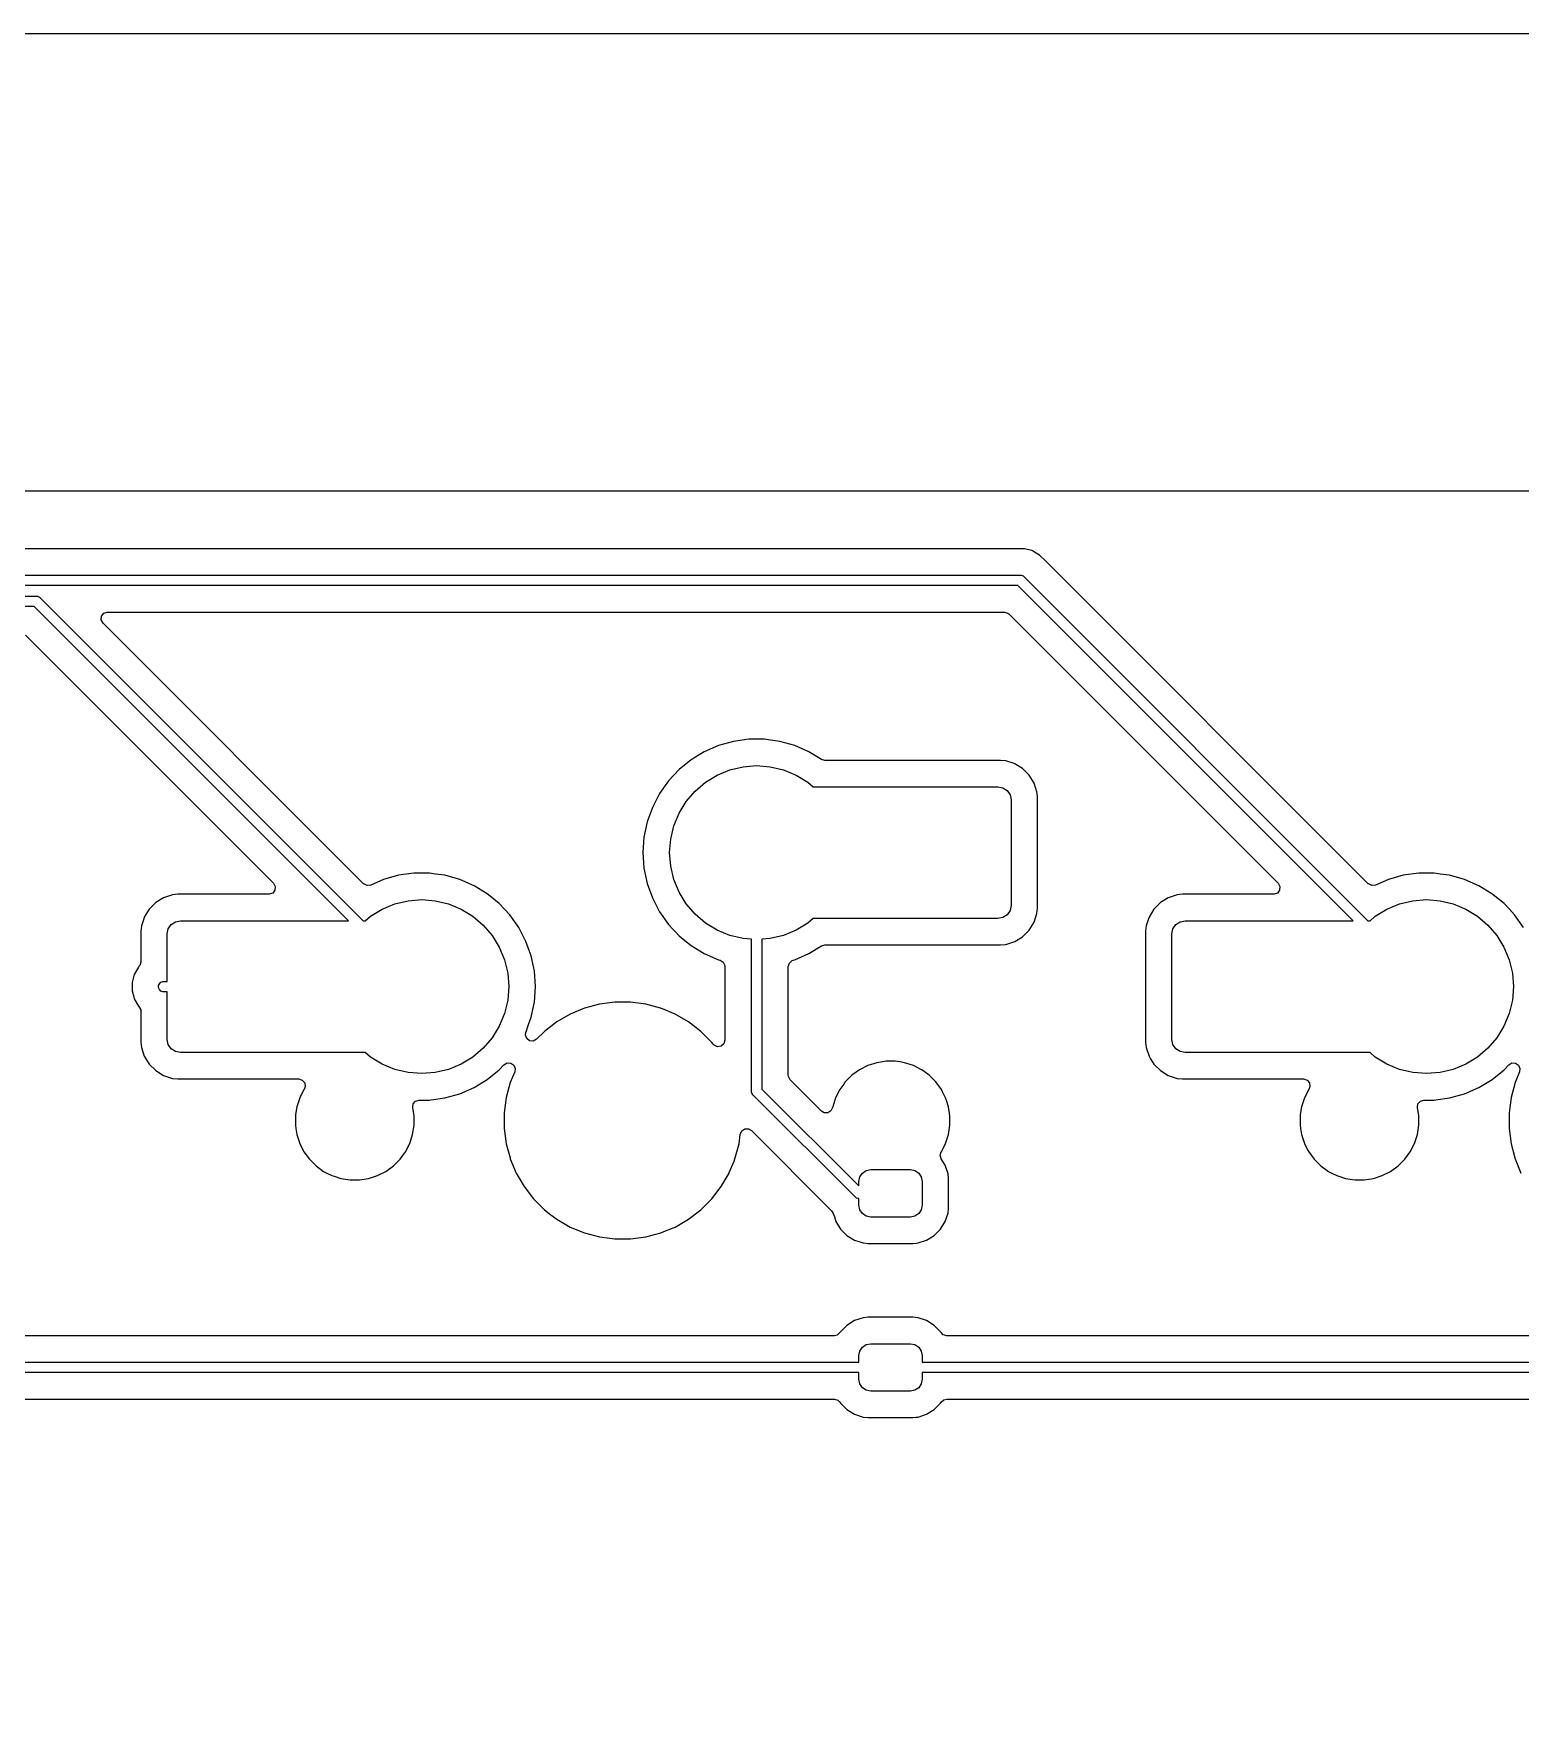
# Model space of a CAD drawing. Header units: millimetres. Extents: x 46 to 4458, y 59 to 1499.
# Drawn here: x 2063.56 to 2091.76, y 912.92 to 944.7 of the extents above; entities that cross this region are included whole.
import ezdxf

# ---------------------------------------------------------------- set-up
doc = ezdxf.new("R2010")
doc.units = ezdxf.units.MM
doc.layers.add('BLACK', color=7, linetype='Continuous')

msp = doc.modelspace()

# ---------------------------------------------------------------- linework, layer by layer
msp.add_lwpolyline([(1739.51188, 833.25441), (1638.06271, 833.5564), (1638.38771, 944.69762), (2107.13583, 944.69762), (2107.13583, 832.69492), (1950.85196, 832.69492)])
at = {"layer": 'BLACK', "linetype": 'Continuous'}
for p, q in [((1856.80163, 936.02944), (2102.68362, 936.02944)), ((2082.1834, 934.93044), (1930.5402, 934.93044)), ((2082.18342, 934.93044), (2082.1834, 934.93044)), ((2082.19101, 934.93044), (2082.18342, 934.93044)), ((2082.34913, 934.93044), (2082.19101, 934.93044)), ((2082.48933, 934.89287), (2082.34913, 934.93044)), ((2082.50186, 934.88951), (2082.48933, 934.89287)), ((2082.54112, 934.86684), (2082.50186, 934.88951)), ((2082.50186, 934.88951), (2082.50186, 934.88951)), ((2082.63878, 934.81046), (2082.54112, 934.86684)), ((2082.54112, 934.86684), (2082.54112, 934.86684)), ((2082.63879, 934.81046), (2082.63878, 934.81046)), ((2082.75766, 934.69159), (2082.63879, 934.81046)), ((2082.75766, 934.69158), (2082.75766, 934.69159)), ((2088.87091, 928.57833), (2082.75766, 934.69158)), ((2082.22674, 934.23186), (1930.50812, 934.22994)), ((1930.51892, 934.42802), (2082.27007, 934.42994)), ((2088.58395, 927.87689), (2082.22674, 934.23186)), ((2082.27007, 934.42994), (2082.28958, 934.42802)), ((2082.28958, 934.42802), (2082.32563, 934.41308)), ((2082.32563, 934.41308), (2088.86413, 927.87689)), ((1930.71892, 934.02802), (2063.62007, 934.02994)), ((2063.62007, 934.02994), (2063.63958, 934.02802)), ((2063.63958, 934.02802), (2063.67563, 934.01308)), ((2063.67563, 934.01308), (2069.8141, 927.87689)), ((2063.57674, 933.83186), (1930.70812, 933.82994)), ((2069.53392, 927.87689), (2063.57674, 933.83186)), ((2064.848, 933.57908), (2064.85298, 933.64877)), ((2064.88149, 933.51776), (2064.848, 933.57908)), ((2064.85298, 933.64877), (2064.89486, 933.7047)), ((2064.89486, 933.7047), (2064.96032, 933.72912)), ((2064.96032, 933.72912), (2064.96917, 933.72944)), ((2064.96917, 933.72944), (2081.96997, 933.72944)), ((2081.96997, 933.72944), (2082.03701, 933.70975)), ((2082.03701, 933.70975), (2082.05765, 933.69312)), ((2082.05765, 933.69312), (2087.1617, 928.58907)), ((2063.40765, 933.29312), (2068.1117, 928.58907)), ((2069.82091, 928.57833), (2064.88149, 933.51776)), ((2076.28144, 931.08075), (2076.03007, 930.92789)), ((2076.55127, 931.19795), (2076.28144, 931.08075)), ((2076.28144, 931.08075), (2076.28144, 931.08075)), ((2076.83456, 931.27733), (2076.55127, 931.19795)), ((2077.12602, 931.31739), (2076.83456, 931.27733)), ((2076.83456, 931.27733), (2076.83456, 931.27733)), ((2077.42022, 931.31739), (2077.12602, 931.31739)), ((2077.12602, 931.31739), (2077.12602, 931.31739)), ((2077.53569, 931.30152), (2077.42022, 931.31739)), ((2077.42022, 931.31739), (2077.42022, 931.31739)), ((2077.71167, 931.27733), (2077.53569, 931.30152)), ((2077.71168, 931.27733), (2077.71167, 931.27733)), ((2077.99496, 931.19795), (2077.71168, 931.27733)), ((2077.71168, 931.27733), (2077.71168, 931.27733)), ((2078.26479, 931.08075), (2077.99496, 931.19795)), ((2078.2648, 931.08075), (2078.26479, 931.08075)), ((2078.50375, 930.93544), (2078.2648, 931.08075)), ((2075.80186, 930.74223), (2075.60105, 930.52721)), ((2076.03007, 930.92789), (2075.80186, 930.74223)), ((2076.52404, 930.63705), (2076.76324, 930.73613)), ((2076.76324, 930.73613), (2077.015, 930.79657)), ((2077.015, 930.79657), (2077.27312, 930.81689)), ((2077.27312, 930.81689), (2077.53124, 930.79657)), ((2077.53124, 930.79657), (2077.783, 930.73613)), ((2077.783, 930.73613), (2078.0222, 930.63705)), ((2078.56818, 930.91739), (2078.50375, 930.93544)), ((2079.94599, 930.91739), (2078.56818, 930.91739)), ((2079.946, 930.91739), (2079.94599, 930.91739)), ((2081.89813, 930.91739), (2079.946, 930.91739)), ((2081.89814, 930.91739), (2081.89813, 930.91739)), ((2082.00091, 930.90689), (2081.89814, 930.91739)), ((2082.00092, 930.90689), (2082.00091, 930.90689)), ((2082.15727, 930.85508), (2082.00092, 930.90689)), ((2082.16745, 930.8517), (2082.15727, 930.85508)), ((2082.16746, 930.8517), (2082.16745, 930.8517)), ((2082.18823, 930.83889), (2082.16746, 930.8517)), ((2082.31678, 930.7596), (2082.18823, 930.83889)), ((2082.44083, 930.63554), (2082.31678, 930.7596)), ((2075.60105, 930.52721), (2075.4314, 930.28687)), ((2076.10639, 930.33361), (2076.30327, 930.50177)), ((2076.30327, 930.50177), (2076.52404, 930.63705)), ((2078.0222, 930.63705), (2078.24297, 930.50177)), ((2078.24297, 930.50177), (2078.34234, 930.41689)), ((2078.34234, 930.41689), (2079.89812, 930.41689)), ((2079.89812, 930.41689), (2081.84812, 930.41689)), ((2081.84812, 930.41689), (2081.94379, 930.39786)), ((2081.94379, 930.39786), (2082.0249, 930.34366)), ((2082.53293, 930.48622), (2082.44083, 930.63554)), ((2082.56696, 930.38353), (2082.53293, 930.48622)), ((2075.4314, 930.28687), (2075.29605, 930.02565)), ((2075.4314, 930.28687), (2075.4314, 930.28687)), ((2075.80296, 929.91597), (2075.93824, 930.13673)), ((2075.93824, 930.13673), (2076.10639, 930.33361)), ((2082.0249, 930.34366), (2082.07909, 930.26256)), ((2082.07909, 930.26256), (2082.09812, 930.16689)), ((2082.09812, 930.16689), (2082.09812, 928.16689)), ((2082.58812, 930.31969), (2082.56696, 930.38353)), ((2082.58812, 930.31968), (2082.58812, 930.31969)), ((2082.59147, 930.28687), (2082.58812, 930.31968)), ((2082.59862, 930.2169), (2082.59147, 930.28687)), ((2082.59862, 928.11688), (2082.59862, 930.2169)), ((2075.29605, 930.02565), (2075.19753, 929.74845)), ((2075.70388, 929.67677), (2075.80296, 929.91597)), ((2075.13767, 929.4604), (2075.11759, 929.16689)), ((2075.19752, 929.74843), (2075.13767, 929.4604)), ((2075.13767, 929.4604), (2075.13767, 929.4604)), ((2075.19753, 929.74845), (2075.19752, 929.74843)), ((2075.64343, 929.425), (2075.70388, 929.67677)), ((2075.11759, 929.16689), (2075.13767, 928.87338)), ((2075.62312, 929.16689), (2075.64343, 929.425)), ((2075.64343, 928.90877), (2075.62312, 929.16689)), ((2075.13767, 928.87338), (2075.13767, 928.87337)), ((2075.13767, 928.87337), (2075.19752, 928.58534)), ((2075.70388, 928.65701), (2075.64343, 928.90877)), ((2068.1117, 928.58907), (2068.14519, 928.52775)), ((2068.14519, 928.52775), (2068.1402, 928.45805)), ((2069.82565, 928.57383), (2069.82091, 928.57833)), ((2069.88866, 928.54363), (2069.82565, 928.57383)), ((2069.95799, 928.55228), (2069.88866, 928.54363)), ((2070.20128, 928.65796), (2069.95799, 928.55228)), ((2070.48456, 928.73733), (2070.20128, 928.65796)), ((2070.77602, 928.77739), (2070.48456, 928.73733)), ((2070.48456, 928.73733), (2070.48456, 928.73733)), ((2071.07022, 928.77739), (2070.77602, 928.77739)), ((2070.77602, 928.77739), (2070.77602, 928.77739)), ((2071.18569, 928.76152), (2071.07022, 928.77739)), ((2071.07022, 928.77739), (2071.07022, 928.77739)), ((2071.36167, 928.73733), (2071.18569, 928.76152)), ((2071.36168, 928.73733), (2071.36167, 928.73733)), ((2071.64496, 928.65795), (2071.36168, 928.73733)), ((2071.36168, 928.73733), (2071.36168, 928.73733)), ((2071.91479, 928.54075), (2071.64496, 928.65795)), ((2071.9148, 928.54075), (2071.91479, 928.54075)), ((2072.16616, 928.38789), (2071.9148, 928.54075)), ((2075.19752, 928.58534), (2075.19753, 928.58533)), ((2075.19753, 928.58533), (2075.29605, 928.30813)), ((2075.80296, 928.4178), (2075.70388, 928.65701)), ((2087.1617, 928.58907), (2087.19519, 928.52775)), ((2087.19519, 928.52775), (2087.1902, 928.45805)), ((2088.87566, 928.57383), (2088.87091, 928.57833)), ((2088.93866, 928.54363), (2088.87566, 928.57383)), ((2089.00799, 928.55228), (2088.93866, 928.54363)), ((2089.25127, 928.65795), (2089.00799, 928.55228)), ((2089.53456, 928.73733), (2089.25127, 928.65795)), ((2089.82602, 928.77739), (2089.53456, 928.73733)), ((2089.53456, 928.73733), (2089.53456, 928.73733)), ((2090.12022, 928.77739), (2089.82602, 928.77739)), ((2089.82602, 928.77739), (2089.82602, 928.77739)), ((2090.23569, 928.76152), (2090.12022, 928.77739)), ((2090.12022, 928.77739), (2090.12022, 928.77739)), ((2090.41167, 928.73733), (2090.23569, 928.76152)), ((2090.41168, 928.73733), (2090.41167, 928.73733)), ((2090.69496, 928.65795), (2090.41168, 928.73733)), ((2090.41168, 928.73733), (2090.41168, 928.73733)), ((2090.96479, 928.54075), (2090.69496, 928.65795)), ((2090.9648, 928.54075), (2090.96479, 928.54075)), ((2091.21616, 928.38789), (2090.9648, 928.54075)), ((2065.87946, 928.2196), (2065.75541, 928.09555)), ((2066.02878, 928.3117), (2065.87946, 928.2196)), ((2066.02879, 928.3117), (2066.02878, 928.3117)), ((2066.19532, 928.36689), (2066.02879, 928.3117)), ((2066.2981, 928.37739), (2066.19532, 928.36689)), ((2066.19532, 928.36689), (2066.19532, 928.36689)), ((2066.29812, 928.37739), (2066.2981, 928.37739)), ((2068.02402, 928.37739), (2066.29812, 928.37739)), ((2068.03287, 928.3777), (2068.02402, 928.37739)), ((2068.09833, 928.40212), (2068.03287, 928.3777)), ((2068.1402, 928.45805), (2068.09833, 928.40212)), ((2070.17404, 928.09705), (2070.41324, 928.19613)), ((2070.41324, 928.19613), (2070.665, 928.25657)), ((2070.665, 928.25657), (2070.92312, 928.27689)), ((2070.92312, 928.27689), (2071.18124, 928.25657)), ((2071.18124, 928.25657), (2071.433, 928.19613)), ((2071.433, 928.19613), (2071.6722, 928.09705)), ((2072.16617, 928.38789), (2072.16616, 928.38789)), ((2072.18952, 928.36889), (2072.16617, 928.38789)), ((2072.16617, 928.38789), (2072.16617, 928.38789)), ((2072.39438, 928.20223), (2072.18952, 928.36889)), ((2072.39438, 928.20222), (2072.39438, 928.20223)), ((2072.4953, 928.09417), (2072.39438, 928.20222)), ((2072.39438, 928.20222), (2072.39438, 928.20222)), ((2075.29605, 928.30813), (2075.4314, 928.04691)), ((2075.93824, 928.19704), (2075.80296, 928.4178)), ((2076.10639, 928.00016), (2075.93824, 928.19704)), ((2082.09812, 928.16689), (2082.07909, 928.07122)), ((2084.92946, 928.2196), (2084.80541, 928.09555)), ((2085.07878, 928.3117), (2084.92946, 928.2196)), ((2085.07879, 928.3117), (2085.07878, 928.3117)), ((2085.24532, 928.36689), (2085.07879, 928.3117)), ((2085.3481, 928.37739), (2085.24532, 928.36689)), ((2085.24532, 928.36689), (2085.24532, 928.36689)), ((2085.34812, 928.37739), (2085.3481, 928.37739)), ((2087.07402, 928.37739), (2085.34812, 928.37739)), ((2087.08287, 928.3777), (2087.07402, 928.37739)), ((2087.14833, 928.40212), (2087.08287, 928.3777)), ((2087.1902, 928.45805), (2087.14833, 928.40212)), ((2089.22404, 928.09705), (2089.46324, 928.19613)), ((2089.46324, 928.19613), (2089.715, 928.25657)), ((2089.715, 928.25657), (2089.97312, 928.27689)), ((2089.97312, 928.27689), (2090.23124, 928.25657)), ((2090.23124, 928.25657), (2090.483, 928.19613)), ((2090.483, 928.19613), (2090.7222, 928.09705)), ((2091.21617, 928.38789), (2091.21616, 928.38789)), ((2091.23952, 928.36889), (2091.21617, 928.38789)), ((2091.21617, 928.38789), (2091.21617, 928.38789)), ((2091.44438, 928.20223), (2091.23952, 928.36889)), ((2091.44438, 928.20222), (2091.44438, 928.20223)), ((2091.5453, 928.09417), (2091.44438, 928.20222)), ((2091.44438, 928.20222), (2091.44438, 928.20222)), ((2065.65185, 927.91165), (2065.60812, 927.77968)), ((2065.6633, 927.94622), (2065.65185, 927.91165)), ((2065.66331, 927.94622), (2065.6633, 927.94622)), ((2065.75541, 928.09555), (2065.66331, 927.94622)), ((2066.17134, 927.80366), (2066.25245, 927.85786)), ((2066.25245, 927.85786), (2066.34812, 927.87689)), ((2066.34812, 927.87689), (2068.39812, 927.87689)), ((2068.39812, 927.87689), (2069.53392, 927.87689)), ((2069.8141, 927.87689), (2069.85389, 927.87689)), ((2069.85389, 927.87689), (2069.95327, 927.96177)), ((2069.95327, 927.96177), (2070.17404, 928.09705)), ((2071.6722, 928.09705), (2071.89297, 927.96177)), ((2071.89297, 927.96177), (2072.08985, 927.79361)), ((2072.59519, 927.98721), (2072.4953, 928.09417)), ((2072.76484, 927.74687), (2072.59519, 927.98721)), ((2075.4314, 928.04691), (2075.4314, 928.0469)), ((2075.4314, 928.0469), (2075.60105, 927.80656)), ((2076.30327, 927.83201), (2076.10639, 928.00016)), ((2078.34234, 927.91689), (2078.24297, 927.83201)), ((2079.79812, 927.91689), (2078.34234, 927.91689)), ((2081.84812, 927.91689), (2079.79812, 927.91689)), ((2081.94379, 927.93592), (2081.84812, 927.91689)), ((2082.0249, 927.99011), (2081.94379, 927.93592)), ((2082.07909, 928.07122), (2082.0249, 927.99011)), ((2082.53293, 927.84755), (2082.58812, 928.01409)), ((2082.58812, 928.01409), (2082.59862, 928.11688)), ((2084.70185, 927.91165), (2084.65812, 927.77968)), ((2084.7133, 927.94622), (2084.70185, 927.91165)), ((2084.71331, 927.94622), (2084.7133, 927.94622)), ((2084.80541, 928.09555), (2084.71331, 927.94622)), ((2085.22134, 927.80366), (2085.30245, 927.85786)), ((2085.30245, 927.85786), (2085.39812, 927.87689)), ((2085.39812, 927.87689), (2087.44812, 927.87689)), ((2087.44812, 927.87689), (2088.58395, 927.87689)), ((2088.86413, 927.87689), (2088.90389, 927.87689)), ((2088.90389, 927.87689), (2089.00327, 927.96177)), ((2089.00327, 927.96177), (2089.22404, 928.09705)), ((2090.7222, 928.09705), (2090.94297, 927.96177)), ((2090.94297, 927.96177), (2091.13985, 927.79361)), ((2091.64519, 927.98721), (2091.5453, 928.09417)), ((2091.81484, 927.74687), (2091.64519, 927.98721)), ((2065.60812, 927.77968), (2065.59762, 927.6769)), ((2065.59762, 927.6769), (2065.59762, 927.09329)), ((2065.60812, 927.77968), (2065.60812, 927.77968)), ((2065.60812, 927.77968), (2065.60812, 927.77968)), ((2066.09812, 927.62689), (2066.11715, 927.72256)), ((2066.09812, 926.725), (2066.09812, 927.62689)), ((2066.11715, 927.72256), (2066.17134, 927.80366)), ((2072.08985, 927.79361), (2072.258, 927.59673)), ((2072.258, 927.59673), (2072.39328, 927.37597)), ((2072.76484, 927.74686), (2072.76484, 927.74687)), ((2072.76484, 927.74687), (2072.76484, 927.74687)), ((2072.90019, 927.48565), (2072.76484, 927.74686)), ((2075.60105, 927.80656), (2075.68574, 927.71589)), ((2075.68574, 927.71589), (2075.72637, 927.67238)), ((2075.72637, 927.67238), (2075.80186, 927.59155)), ((2075.80186, 927.59155), (2075.88206, 927.5263)), ((2076.52404, 927.69673), (2076.30327, 927.83201)), ((2076.76324, 927.59764), (2076.52404, 927.69673)), ((2077.015, 927.5372), (2076.76324, 927.59764)), ((2077.17381, 927.5247), (2077.015, 927.5372)), ((2077.53124, 927.5372), (2077.3719, 927.52466)), ((2077.783, 927.59764), (2077.53124, 927.5372)), ((2078.0222, 927.69673), (2077.783, 927.59764)), ((2078.24297, 927.83201), (2078.0222, 927.69673)), ((2082.16745, 927.48207), (2082.31678, 927.57418)), ((2082.31678, 927.57418), (2082.44083, 927.69823)), ((2082.44083, 927.69823), (2082.53293, 927.84755)), ((2084.65812, 927.77968), (2084.64762, 927.6769)), ((2084.64762, 927.6769), (2084.64762, 925.57689)), ((2084.65812, 927.77968), (2084.65812, 927.77968)), ((2084.65812, 927.77968), (2084.65812, 927.77968)), ((2085.14812, 927.62689), (2085.16715, 927.72256)), ((2085.14812, 925.62689), (2085.14812, 927.62689)), ((2085.16715, 927.72256), (2085.22134, 927.80366)), ((2091.13985, 927.79361), (2091.308, 927.59673)), ((2091.308, 927.59673), (2091.44328, 927.37597)), ((2072.39328, 927.37597), (2072.49236, 927.13677)), ((2072.96299, 927.30896), (2072.90019, 927.48565)), ((2072.99871, 927.20845), (2072.96299, 927.30896)), ((2075.88206, 927.5263), (2076.03007, 927.40589)), ((2076.03007, 927.40589), (2076.03007, 927.40589)), ((2076.03007, 927.40589), (2076.03007, 927.40589)), ((2076.03007, 927.40589), (2076.28144, 927.25303)), ((2076.28144, 927.25303), (2076.28144, 927.25303)), ((2076.28144, 927.25303), (2076.55128, 927.13582)), ((2077.17504, 924.62738), (2077.17381, 927.5247)), ((2077.3719, 927.52466), (2077.3731, 924.68567)), ((2077.99496, 927.13582), (2078.26479, 927.25302)), ((2078.26479, 927.25302), (2078.2648, 927.25303)), ((2078.2648, 927.25303), (2078.50375, 927.39834)), ((2078.2648, 927.25303), (2078.2648, 927.25303)), ((2078.50375, 927.39834), (2078.56818, 927.41639)), ((2078.56818, 927.41639), (2079.7481, 927.41639)), ((2079.7481, 927.41639), (2079.74811, 927.41639)), ((2079.74811, 927.41639), (2081.89813, 927.41639)), ((2081.89813, 927.41639), (2082.00092, 927.42689)), ((2082.00092, 927.42689), (2082.16745, 927.48207)), ((2091.44328, 927.37597), (2091.54236, 927.13677)), ((2065.55129, 926.9956), (2065.47224, 926.85868)), ((2065.5513, 926.99561), (2065.55129, 926.9956)), ((2065.5613, 927.00561), (2065.5513, 926.99561)), ((2065.57793, 927.02625), (2065.5613, 927.00561)), ((2065.59762, 927.09329), (2065.57793, 927.02625)), ((2072.49236, 927.13677), (2072.55281, 926.885)), ((2072.99871, 927.20843), (2072.99871, 927.20845)), ((2073.04041, 927.00779), (2072.99871, 927.20843)), ((2073.05857, 926.9204), (2073.04041, 927.00779)), ((2073.07864, 926.62689), (2073.05857, 926.9204)), ((2076.55128, 927.13582), (2076.58207, 927.12719)), ((2076.58207, 927.12719), (2076.64132, 927.09015)), ((2076.64132, 927.09015), (2076.67113, 927.02696)), ((2076.67113, 927.02696), (2076.67262, 927.00779)), ((2076.67262, 927.00779), (2076.67262, 925.61141)), ((2077.87362, 927.00779), (2077.8933, 927.07483)), ((2077.87362, 924.94698), (2077.87362, 927.00779)), ((2077.8933, 927.07483), (2077.94611, 927.12058)), ((2077.94611, 927.12058), (2077.96417, 927.12719)), ((2077.96417, 927.12719), (2077.99496, 927.13582)), ((2077.99496, 927.13582), (2077.99496, 927.13582)), ((2091.54236, 927.13677), (2091.60281, 926.885)), ((2065.47224, 926.85867), (2065.43132, 926.70594)), ((2065.43132, 926.70594), (2065.43132, 926.54783)), ((2065.47224, 926.85868), (2065.47224, 926.85867)), ((2065.93374, 926.6464), (2065.94867, 926.68244)), ((2065.93374, 926.60738), (2065.93374, 926.6464)), ((2065.94867, 926.57133), (2065.93374, 926.60738)), ((2065.94867, 926.68244), (2065.97626, 926.71003)), ((2065.97626, 926.71003), (2066.01231, 926.72497)), ((2066.01231, 926.72497), (2066.09812, 926.725)), ((2072.55281, 926.885), (2072.57312, 926.62689)), ((2072.57312, 926.62689), (2072.55281, 926.36877)), ((2073.05857, 926.33338), (2073.07864, 926.62689)), ((2091.60281, 926.885), (2091.62312, 926.62689)), ((2091.62312, 926.62689), (2091.60281, 926.36877)), ((2065.43132, 926.54783), (2065.46184, 926.4339)), ((2065.46184, 926.4339), (2065.47224, 926.3951)), ((2065.47224, 926.3951), (2065.47224, 926.3951)), ((2065.47224, 926.3951), (2065.55129, 926.25818)), ((2065.97626, 926.54374), (2065.94867, 926.57133)), ((2066.01231, 926.52881), (2065.97626, 926.54374)), ((2066.03182, 926.52689), (2066.01231, 926.52881)), ((2066.09812, 926.52691), (2066.03182, 926.52689)), ((2066.09812, 925.62689), (2066.09812, 926.52691)), ((2072.55281, 926.36877), (2072.49236, 926.11701)), ((2073.04105, 926.24906), (2073.05857, 926.33338)), ((2074.29432, 926.29289), (2074.01012, 926.21674)), ((2074.586, 926.33129), (2074.29432, 926.29289)), ((2074.58601, 926.33129), (2074.586, 926.33129)), ((2074.88023, 926.33129), (2074.58601, 926.33129)), ((2074.58601, 926.33129), (2074.58601, 926.33129)), ((2074.88024, 926.33129), (2074.88023, 926.33129)), ((2074.88023, 926.33129), (2074.88023, 926.33129)), ((2075.17192, 926.29289), (2074.88024, 926.33129)), ((2075.44743, 926.21906), (2075.17192, 926.29289)), ((2075.17192, 926.29289), (2075.17192, 926.29289)), ((2075.17192, 926.29289), (2075.17192, 926.29289)), ((2091.60281, 926.36877), (2091.54236, 926.11701)), ((2065.55129, 926.25818), (2065.5513, 926.25817)), ((2065.5513, 926.25817), (2065.5613, 926.24817)), ((2065.5613, 926.24817), (2065.59479, 926.18684)), ((2065.59479, 926.18684), (2065.59762, 926.16049)), ((2065.59762, 926.16049), (2065.59762, 925.57689)), ((2072.49236, 926.11701), (2072.39328, 925.8778)), ((2072.95019, 925.90881), (2072.99871, 926.04533)), ((2072.99871, 926.04534), (2073.04105, 926.24906)), ((2072.99871, 926.04533), (2072.99871, 926.04534)), ((2072.99871, 926.04534), (2072.99871, 926.04534)), ((2073.48351, 925.95704), (2073.25011, 925.77794)), ((2073.48353, 925.95705), (2073.48351, 925.95704)), ((2073.73831, 926.10415), (2073.48353, 925.95705)), ((2073.73832, 926.10415), (2073.73831, 926.10415)), ((2074.01012, 926.21674), (2073.73832, 926.10415)), ((2075.45611, 926.21674), (2075.44743, 926.21906)), ((2075.72791, 926.10415), (2075.45611, 926.21674)), ((2075.72793, 926.10415), (2075.72791, 926.10415)), ((2075.98271, 925.95705), (2075.72793, 926.10415)), ((2075.98272, 925.95704), (2075.98271, 925.95705)), ((2075.98271, 925.95705), (2075.98271, 925.95705)), ((2076.21613, 925.77794), (2075.98272, 925.95704)), ((2075.98272, 925.95704), (2075.98272, 925.95704)), ((2075.98272, 925.95704), (2075.98272, 925.95704)), ((2091.54236, 926.11701), (2091.44328, 925.8778)), ((2066.11715, 925.53122), (2066.09812, 925.62689)), ((2072.258, 925.65704), (2072.08985, 925.46016)), ((2072.39328, 925.8778), (2072.258, 925.65704)), ((2072.88901, 925.70704), (2072.89896, 925.76529)), ((2072.91343, 925.64158), (2072.88901, 925.70704)), ((2072.89896, 925.76529), (2072.90019, 925.76811)), ((2072.90019, 925.76812), (2072.90042, 925.76876)), ((2072.90019, 925.76811), (2072.90019, 925.76812)), ((2072.90042, 925.76876), (2072.95019, 925.90881)), ((2072.96936, 925.59971), (2072.91343, 925.64158)), ((2073.10038, 925.62821), (2073.03905, 925.59472)), ((2073.25011, 925.77794), (2073.10038, 925.62821)), ((2076.21614, 925.77793), (2076.21613, 925.77794)), ((2076.42416, 925.5699), (2076.21614, 925.77793)), ((2085.16715, 925.53122), (2085.14812, 925.62689)), ((2091.308, 925.65704), (2091.13985, 925.46016)), ((2091.44328, 925.8778), (2091.308, 925.65704)), ((2065.59762, 925.57689), (2065.59762, 925.57687)), ((2065.59762, 925.57687), (2065.60812, 925.47409)), ((2065.60812, 925.47409), (2065.60812, 925.47409)), ((2065.60812, 925.47409), (2065.6633, 925.30756)), ((2065.6633, 925.30756), (2065.66331, 925.30755)), ((2065.66331, 925.30755), (2065.69387, 925.258)), ((2066.17134, 925.45011), (2066.11715, 925.53122)), ((2066.25245, 925.39592), (2066.17134, 925.45011)), ((2066.34812, 925.37689), (2066.25245, 925.39592)), ((2068.27312, 925.37689), (2066.34812, 925.37689)), ((2069.85389, 925.37689), (2068.27312, 925.37689)), ((2069.95327, 925.29201), (2069.85389, 925.37689)), ((2072.08985, 925.46016), (2071.89297, 925.29201)), ((2073.03905, 925.59472), (2072.96936, 925.59971)), ((2076.42417, 925.56989), (2076.42416, 925.5699)), ((2076.45024, 925.53592), (2076.42417, 925.56989)), ((2076.46742, 925.51769), (2076.45024, 925.53592)), ((2076.53097, 925.48867), (2076.46742, 925.51769)), ((2076.60013, 925.49861), (2076.53097, 925.48867)), ((2076.65293, 925.54437), (2076.60013, 925.49861)), ((2076.67262, 925.61141), (2076.65293, 925.54437)), ((2084.64762, 925.57689), (2084.64762, 925.57687)), ((2084.64762, 925.57687), (2084.65812, 925.47409)), ((2084.65812, 925.47409), (2084.65812, 925.47409)), ((2084.65812, 925.47409), (2084.7133, 925.30756)), ((2084.7133, 925.30756), (2084.71331, 925.30755)), ((2084.71331, 925.30755), (2084.74387, 925.258)), ((2085.22134, 925.45011), (2085.16715, 925.53122)), ((2085.30245, 925.39592), (2085.22134, 925.45011)), ((2085.39812, 925.37689), (2085.30245, 925.39592)), ((2087.32312, 925.37689), (2085.39812, 925.37689)), ((2088.90389, 925.37689), (2087.32312, 925.37689)), ((2089.00327, 925.29201), (2088.90389, 925.37689)), ((2091.13985, 925.46016), (2090.94297, 925.29201)), ((2065.69387, 925.258), (2065.75541, 925.15823)), ((2065.75541, 925.15823), (2065.87946, 925.03418)), ((2065.87946, 925.03418), (2066.02879, 924.94207)), ((2070.17404, 925.15673), (2069.95327, 925.29201)), ((2070.41324, 925.05764), (2070.17404, 925.15673)), ((2070.665, 924.9972), (2070.41324, 925.05764)), ((2070.92312, 924.97689), (2070.665, 924.9972)), ((2071.18124, 924.9972), (2070.92312, 924.97689)), ((2071.433, 925.05764), (2071.18124, 924.9972)), ((2071.6722, 925.15673), (2071.433, 925.05764)), ((2071.89297, 925.29201), (2071.6722, 925.15673)), ((2072.16617, 924.86589), (2072.39438, 925.05155)), ((2072.39438, 925.05155), (2072.48261, 925.14602)), ((2072.48261, 925.14602), (2072.54275, 925.18158)), ((2072.54275, 925.18158), (2072.61257, 925.17898)), ((2072.68779, 925.01393), (2072.60327, 924.80988)), ((2072.61257, 925.17898), (2072.6699, 925.13904)), ((2072.6699, 925.13904), (2072.69654, 925.07445)), ((2072.69654, 925.07445), (2072.68779, 925.01393)), ((2079.16288, 925.00566), (2079.07991, 924.94537)), ((2079.22323, 925.0495), (2079.16288, 925.00566)), ((2079.38108, 925.12993), (2079.22323, 925.0495)), ((2079.54956, 925.18467), (2079.38108, 925.12993)), ((2079.38108, 925.12993), (2079.38108, 925.12993)), ((2079.66621, 925.20315), (2079.54956, 925.18467)), ((2079.72454, 925.21239), (2079.66621, 925.20315)), ((2079.9017, 925.21239), (2079.72454, 925.21239)), ((2079.98919, 925.19853), (2079.9017, 925.21239)), ((2080.07668, 925.18467), (2079.98919, 925.19853)), ((2080.24516, 925.12993), (2080.07668, 925.18467)), ((2080.39898, 925.05155), (2080.24516, 925.12993)), ((2080.24516, 925.12993), (2080.24516, 925.12993)), ((2080.40301, 925.0495), (2080.39898, 925.05155)), ((2080.54633, 924.94537), (2080.40301, 925.0495)), ((2084.74387, 925.258), (2084.80541, 925.15823)), ((2084.80541, 925.15823), (2084.92946, 925.03418)), ((2084.92946, 925.03418), (2085.07879, 924.94207)), ((2089.22404, 925.15673), (2089.00327, 925.29201)), ((2089.46324, 925.05764), (2089.22404, 925.15673)), ((2089.715, 924.9972), (2089.46324, 925.05764)), ((2089.97312, 924.97689), (2089.715, 924.9972)), ((2090.23124, 924.9972), (2089.97312, 924.97689)), ((2090.483, 925.05764), (2090.23124, 924.9972)), ((2090.7222, 925.15673), (2090.483, 925.05764)), ((2090.94297, 925.29201), (2090.7222, 925.15673)), ((2091.21617, 924.86589), (2091.44438, 925.05155)), ((2091.44438, 925.05155), (2091.53261, 925.14602)), ((2091.53261, 925.14602), (2091.59275, 925.18158)), ((2091.59275, 925.18158), (2091.66257, 925.17898)), ((2091.73779, 925.01393), (2091.65327, 924.80988)), ((2091.66257, 925.17898), (2091.7199, 925.13904)), ((2091.7199, 925.13904), (2091.74654, 925.07445)), ((2091.74654, 925.07445), (2091.73779, 925.01393)), ((2066.02879, 924.94207), (2066.19532, 924.88689)), ((2066.19532, 924.88689), (2066.29811, 924.87639)), ((2066.29811, 924.87639), (2068.22524, 924.87639)), ((2068.22524, 924.87639), (2068.22525, 924.87639)), ((2068.22525, 924.87639), (2068.59217, 924.87639)), ((2068.59217, 924.87639), (2068.65921, 924.8567)), ((2068.69051, 924.67678), (2068.61008, 924.51893)), ((2068.65921, 924.8567), (2068.70496, 924.8039)), ((2068.69249, 924.67951), (2068.69051, 924.67678)), ((2068.7149, 924.73474), (2068.69249, 924.67951)), ((2068.70496, 924.8039), (2068.7149, 924.73474)), ((2071.64496, 924.59582), (2071.9148, 924.71303)), ((2071.9148, 924.71303), (2072.16617, 924.86589)), ((2072.60327, 924.80988), (2072.52712, 924.52568)), ((2077.3731, 924.68567), (2079.21312, 922.84821)), ((2077.87645, 924.92063), (2077.87362, 924.94698)), ((2077.90994, 924.8593), (2077.87645, 924.92063)), ((2078.5027, 924.26654), (2077.90994, 924.8593)), ((2078.85051, 924.67678), (2078.77008, 924.51893)), ((2078.92528, 924.77969), (2078.85051, 924.67678)), ((2078.95464, 924.8201), (2078.92528, 924.77969)), ((2079.0799, 924.94537), (2078.95464, 924.8201)), ((2078.95464, 924.8201), (2078.95464, 924.8201)), ((2078.95464, 924.8201), (2078.95464, 924.8201)), ((2079.07991, 924.94537), (2079.0799, 924.94537)), ((2079.0799, 924.94537), (2079.0799, 924.94537)), ((2080.6716, 924.8201), (2080.54633, 924.94537)), ((2080.77573, 924.67678), (2080.6716, 924.8201)), ((2080.79806, 924.63297), (2080.77573, 924.67678)), ((2085.07879, 924.94207), (2085.24532, 924.88689)), ((2085.24532, 924.88689), (2085.34811, 924.87639)), ((2085.34811, 924.87639), (2087.27524, 924.87639)), ((2087.27524, 924.87639), (2087.27525, 924.87639)), ((2087.27525, 924.87639), (2087.64217, 924.87639)), ((2087.64217, 924.87639), (2087.70921, 924.8567)), ((2087.74051, 924.67678), (2087.66008, 924.51893)), ((2087.70921, 924.8567), (2087.75496, 924.8039)), ((2087.74249, 924.67951), (2087.74051, 924.67678)), ((2087.7649, 924.73474), (2087.74249, 924.67951)), ((2087.75496, 924.8039), (2087.7649, 924.73474)), ((2090.69496, 924.59582), (2090.9648, 924.71303)), ((2090.9648, 924.71303), (2091.21617, 924.86589)), ((2091.65327, 924.80988), (2091.57712, 924.52568)), ((2068.61008, 924.51893), (2068.55533, 924.35044)), ((2068.61008, 924.51893), (2068.61008, 924.51893)), ((2070.75367, 924.33299), (2070.76262, 924.40228)), ((2070.76262, 924.40228), (2070.80762, 924.45573)), ((2070.80762, 924.45573), (2070.87437, 924.47637)), ((2070.87437, 924.47637), (2070.87614, 924.47639)), ((2070.87614, 924.47639), (2071.07022, 924.47639)), ((2071.07022, 924.47639), (2071.10164, 924.48071)), ((2071.10164, 924.48071), (2071.36167, 924.51645)), ((2071.36167, 924.51645), (2071.64496, 924.59582)), ((2072.52712, 924.52568), (2072.48872, 924.234)), ((2077.18997, 924.59133), (2077.17504, 924.62738)), ((2077.20241, 924.57618), (2077.18997, 924.59133)), ((2079.15756, 922.62374), (2077.20241, 924.57618)), ((2078.77008, 924.51893), (2078.71533, 924.35045)), ((2078.77008, 924.51893), (2078.77008, 924.51893)), ((2080.85616, 924.51893), (2080.79806, 924.63297)), ((2080.87368, 924.46501), (2080.85616, 924.51893)), ((2080.85616, 924.51893), (2080.85616, 924.51893)), ((2080.91091, 924.35044), (2080.87368, 924.46501)), ((2087.66008, 924.51893), (2087.60533, 924.35044)), ((2087.66008, 924.51893), (2087.66008, 924.51893)), ((2089.80367, 924.33299), (2089.81262, 924.40228)), ((2089.81262, 924.40228), (2089.85762, 924.45573)), ((2089.85762, 924.45573), (2089.92437, 924.47637)), ((2089.92437, 924.47637), (2089.92614, 924.47639)), ((2089.92614, 924.47639), (2090.12022, 924.47639)), ((2090.12022, 924.47639), (2090.15164, 924.48071)), ((2090.15164, 924.48071), (2090.41167, 924.51645)), ((2090.41167, 924.51645), (2090.69496, 924.59582)), ((2091.57712, 924.52568), (2091.53872, 924.234)), ((2068.53157, 924.20039), (2068.52762, 924.17547)), ((2068.52762, 924.17547), (2068.52762, 923.99831)), ((2068.55533, 924.35044), (2068.53157, 924.20039)), ((2070.77862, 924.17547), (2070.75367, 924.33299)), ((2070.77862, 923.99831), (2070.77862, 924.17547)), ((2072.48872, 924.234), (2072.48872, 924.23399)), ((2072.48872, 924.23399), (2072.48872, 923.93979)), ((2078.55375, 924.23575), (2078.5027, 924.26654)), ((2078.62361, 924.23475), (2078.55375, 924.23575)), ((2078.68293, 924.27168), (2078.62361, 924.23475)), ((2078.71286, 924.33482), (2078.68293, 924.27168)), ((2078.71533, 924.35045), (2078.71286, 924.33482)), ((2080.93862, 924.17547), (2080.91091, 924.35044)), ((2080.93862, 923.99831), (2080.93862, 924.17547)), ((2087.58157, 924.20039), (2087.57762, 924.17547)), ((2087.57762, 924.17547), (2087.57762, 923.99831)), ((2087.60533, 924.35044), (2087.58157, 924.20039)), ((2089.82862, 924.17547), (2089.80367, 924.33299)), ((2089.82862, 923.99831), (2089.82862, 924.17547)), ((2091.53872, 924.234), (2091.53872, 924.23399)), ((2091.53872, 924.23399), (2091.53872, 923.93979)), ((2068.52762, 923.99831), (2068.53772, 923.93453)), ((2068.53772, 923.93453), (2068.55533, 923.82333)), ((2068.55533, 923.82333), (2068.61008, 923.65485)), ((2070.69616, 923.65485), (2070.75091, 923.82333)), ((2070.75091, 923.82333), (2070.77862, 923.99831)), ((2072.48872, 923.93979), (2072.48872, 923.93977)), ((2072.48872, 923.93977), (2072.52704, 923.64867)), ((2076.93912, 923.64809), (2076.96255, 923.8261)), ((2076.96255, 923.8261), (2076.99082, 923.89)), ((2076.99082, 923.89), (2077.04914, 923.92847)), ((2077.04914, 923.92847), (2077.11901, 923.9293)), ((2077.11901, 923.9293), (2077.17317, 923.8976)), ((2077.17317, 923.8976), (2078.69514, 922.37563)), ((2080.85616, 923.65485), (2080.91091, 923.82333)), ((2080.91091, 923.82333), (2080.93862, 923.99831)), ((2087.57762, 923.99831), (2087.58772, 923.93453)), ((2087.58772, 923.93453), (2087.60533, 923.82333)), ((2087.60533, 923.82333), (2087.66008, 923.65485)), ((2089.74616, 923.65485), (2089.80091, 923.82333)), ((2089.80091, 923.82333), (2089.82862, 923.99831)), ((2091.53872, 923.93979), (2091.53872, 923.93977)), ((2091.53872, 923.93977), (2091.57704, 923.64867)), ((2068.61008, 923.65485), (2068.61008, 923.65485)), ((2068.61008, 923.65485), (2068.67726, 923.523)), ((2068.67726, 923.523), (2068.69051, 923.497)), ((2068.69051, 923.497), (2068.79464, 923.35367)), ((2070.5116, 923.35367), (2070.61573, 923.497)), ((2070.61573, 923.497), (2070.69616, 923.65485)), ((2072.52704, 923.64867), (2072.52712, 923.64809)), ((2072.52712, 923.64809), (2072.59869, 923.381)), ((2076.86297, 923.3639), (2076.93912, 923.64809)), ((2080.75557, 923.43138), (2080.77382, 923.49388)), ((2080.77401, 923.36399), (2080.75557, 923.43138)), ((2080.77382, 923.49388), (2080.77572, 923.49698)), ((2080.77572, 923.49698), (2080.77573, 923.497)), ((2080.77573, 923.497), (2080.85616, 923.65485)), ((2087.66008, 923.65485), (2087.66008, 923.65485)), ((2087.66008, 923.65485), (2087.72726, 923.523)), ((2087.72726, 923.523), (2087.74051, 923.497)), ((2087.74051, 923.497), (2087.84464, 923.35367)), ((2089.5616, 923.35367), (2089.66573, 923.497)), ((2089.66573, 923.497), (2089.74616, 923.65485)), ((2091.57704, 923.64867), (2091.57712, 923.64809)), ((2091.57712, 923.64809), (2091.64869, 923.381)), ((2068.79464, 923.35367), (2068.91991, 923.2284)), ((2068.91991, 923.2284), (2069.06323, 923.12427)), ((2069.06323, 923.12427), (2069.1264, 923.09208)), ((2069.1264, 923.09208), (2069.22108, 923.04385)), ((2070.08516, 923.04385), (2070.24301, 923.12427)), ((2070.24301, 923.12427), (2070.38633, 923.2284)), ((2070.38633, 923.2284), (2070.5116, 923.35367)), ((2072.59869, 923.381), (2072.60327, 923.36389)), ((2072.60327, 923.36389), (2072.71585, 923.09209)), ((2072.71585, 923.09209), (2072.71586, 923.09208)), ((2072.71586, 923.09208), (2072.86296, 922.8373)), ((2076.60327, 922.83729), (2076.75038, 923.09208)), ((2076.75038, 923.09208), (2076.75408, 923.10101)), ((2076.75408, 923.10101), (2076.84423, 923.31866)), ((2076.84423, 923.31866), (2076.86297, 923.3639)), ((2079.23025, 923.01799), (2079.27902, 923.09099)), ((2079.27902, 923.09099), (2079.35202, 923.13976)), ((2079.35202, 923.13976), (2079.43812, 923.15689)), ((2079.43812, 923.15689), (2080.18812, 923.15689)), ((2080.18812, 923.15689), (2080.27422, 923.13976)), ((2080.27422, 923.13976), (2080.34722, 923.09099)), ((2080.34722, 923.09099), (2080.39599, 923.01799)), ((2080.85012, 923.24059), (2080.77401, 923.36399)), ((2080.85012, 923.24058), (2080.85012, 923.24059)), ((2080.85012, 923.24059), (2080.85012, 923.24059)), ((2080.90347, 923.0796), (2080.85012, 923.24058)), ((2087.84464, 923.35367), (2087.96991, 923.2284)), ((2087.96991, 923.2284), (2088.11323, 923.12427)), ((2088.11323, 923.12427), (2088.1764, 923.09208)), ((2088.1764, 923.09208), (2088.27108, 923.04385)), ((2089.13516, 923.04385), (2089.29301, 923.12427)), ((2089.29301, 923.12427), (2089.43633, 923.2284)), ((2089.43633, 923.2284), (2089.5616, 923.35367)), ((2091.64869, 923.381), (2091.65327, 923.36389)), ((2091.65327, 923.36389), (2091.76585, 923.09209)), ((2069.22108, 923.04385), (2069.22108, 923.04384)), ((2069.22108, 923.04384), (2069.2612, 923.03081)), ((2069.2612, 923.03081), (2069.38956, 922.9891)), ((2069.38956, 922.9891), (2069.56454, 922.96139)), ((2069.56454, 922.96139), (2069.56454, 922.96139)), ((2069.56454, 922.96139), (2069.7417, 922.96139)), ((2069.7417, 922.96139), (2069.91667, 922.9891)), ((2069.7417, 922.96139), (2069.7417, 922.96139)), ((2069.91667, 922.9891), (2070.08516, 923.04385)), ((2072.86296, 922.8373), (2072.86297, 922.83728)), ((2072.86297, 922.83728), (2073.04207, 922.60388)), ((2076.42417, 922.60388), (2076.60327, 922.83729)), ((2079.21312, 922.93189), (2079.23025, 923.01799)), ((2079.21312, 922.84821), (2079.21312, 922.93189)), ((2080.39599, 923.01799), (2080.41312, 922.93189)), ((2080.41312, 922.93189), (2080.41312, 922.48189)), ((2080.9135, 922.98134), (2080.90347, 923.0796)), ((2080.90347, 923.0796), (2080.90347, 923.0796)), ((2080.91362, 922.98023), (2080.9135, 922.98134)), ((2080.91362, 922.43354), (2080.91362, 922.98023)), ((2088.27108, 923.04385), (2088.27108, 923.04384)), ((2088.27108, 923.04384), (2088.3112, 923.03081)), ((2088.3112, 923.03081), (2088.43956, 922.9891)), ((2088.43956, 922.9891), (2088.61454, 922.96139)), ((2088.61454, 922.96139), (2088.61454, 922.96139)), ((2088.61454, 922.96139), (2088.7917, 922.96139)), ((2088.7917, 922.96139), (2088.96667, 922.9891)), ((2088.7917, 922.96139), (2088.7917, 922.96139)), ((2088.96667, 922.9891), (2089.13516, 923.04385)), ((2073.04207, 922.60388), (2073.04207, 922.60387)), ((2073.04207, 922.60387), (2073.2501, 922.39584)), ((2076.21613, 922.39584), (2076.42417, 922.60388)), ((2079.16812, 922.61937), (2079.15756, 922.62374)), ((2079.19361, 922.60881), (2079.16812, 922.61937)), ((2079.21312, 922.60689), (2079.19361, 922.60881)), ((2079.21312, 922.48189), (2079.21312, 922.60689)), ((2079.23025, 922.39578), (2079.21312, 922.48189)), ((2080.41312, 922.48189), (2080.39599, 922.39578)), ((2073.2501, 922.39584), (2073.25011, 922.39584)), ((2073.25011, 922.39584), (2073.37128, 922.30286)), ((2073.37128, 922.30286), (2073.48352, 922.21673)), ((2073.48352, 922.21673), (2073.48353, 922.21673)), ((2073.48353, 922.21673), (2073.73831, 922.06963)), ((2075.72792, 922.06963), (2075.98272, 922.21673)), ((2075.98272, 922.21673), (2076.21613, 922.39584)), ((2078.69514, 922.37563), (2078.72516, 922.32696)), ((2078.72516, 922.32696), (2078.74681, 922.26162)), ((2078.74681, 922.26162), (2078.77612, 922.17319)), ((2078.77612, 922.17319), (2078.77612, 922.17318)), ((2078.77612, 922.17318), (2078.86515, 922.02885)), ((2079.27902, 922.32279), (2079.23025, 922.39578)), ((2079.35202, 922.27401), (2079.27902, 922.32279)), ((2079.43812, 922.25689), (2079.35202, 922.27401)), ((2080.18812, 922.25689), (2079.43812, 922.25689)), ((2080.27422, 922.27401), (2080.18812, 922.25689)), ((2080.34722, 922.32279), (2080.27422, 922.27401)), ((2080.39599, 922.39578), (2080.34722, 922.32279)), ((2080.76109, 922.02884), (2080.85012, 922.17319)), ((2080.85012, 922.17319), (2080.90347, 922.33418)), ((2080.90347, 922.33418), (2080.91362, 922.43354)), ((2073.73831, 922.06963), (2073.73832, 922.06962)), ((2073.73832, 922.06962), (2074.01012, 921.95704)), ((2074.01012, 921.95704), (2074.01013, 921.95704)), ((2074.01013, 921.95704), (2074.01013, 921.95704)), ((2074.01013, 921.95704), (2074.29432, 921.88089)), ((2074.29432, 921.88089), (2074.58601, 921.84249)), ((2074.58601, 921.84249), (2074.58602, 921.84249)), ((2074.58602, 921.84249), (2074.88022, 921.84249)), ((2074.88022, 921.84249), (2074.88023, 921.84249)), ((2074.88023, 921.84249), (2075.17192, 921.88089)), ((2075.17192, 921.88089), (2075.45611, 921.95704)), ((2075.45611, 921.95704), (2075.54698, 921.99468)), ((2075.54698, 921.99468), (2075.72791, 922.06962)), ((2075.72791, 922.06962), (2075.72792, 922.06962)), ((2075.72792, 922.06962), (2075.72792, 922.06963)), ((2078.86515, 922.02885), (2078.86515, 922.02884)), ((2078.86515, 922.02884), (2078.98507, 921.90892)), ((2078.98507, 921.90892), (2078.98508, 921.90892)), ((2078.98508, 921.90892), (2079.12941, 921.81989)), ((2079.12941, 921.81989), (2079.12942, 921.81989)), ((2079.12942, 921.81989), (2079.12942, 921.81988)), ((2079.12942, 921.81988), (2079.29041, 921.76654)), ((2080.33583, 921.76654), (2080.49682, 921.81988)), ((2080.49682, 921.81988), (2080.64116, 921.90892)), ((2080.64116, 921.90892), (2080.76109, 922.02884)), ((2079.29041, 921.76654), (2079.38977, 921.75639)), ((2079.38977, 921.75639), (2080.23646, 921.75639)), ((2080.23646, 921.75639), (2080.23647, 921.75639)), ((2080.23647, 921.75639), (2080.30597, 921.76349)), ((2080.23647, 921.75639), (2080.23647, 921.75639)), ((2080.30597, 921.76349), (2080.33583, 921.76654)), ((2079.12941, 920.29389), (2078.98508, 920.20486)), ((2079.12942, 920.29389), (2079.12941, 920.29389)), ((2079.29041, 920.34724), (2079.12942, 920.29389)), ((2079.38976, 920.35739), (2079.29041, 920.34724)), ((2079.29041, 920.34724), (2079.29041, 920.34724)), ((2079.38978, 920.35739), (2079.38976, 920.35739)), ((2080.23647, 920.35739), (2079.38978, 920.35739)), ((2080.33583, 920.34724), (2080.23647, 920.35739)), ((2080.47529, 920.30102), (2080.33583, 920.34724)), ((2080.49682, 920.29389), (2080.47529, 920.30102)), ((2080.64116, 920.20486), (2080.49682, 920.29389)), ((2080.49682, 920.29389), (2080.49682, 920.29389)), ((2080.49682, 920.29389), (2080.49682, 920.29389)), ((2078.74812, 920.00739), (2061.82812, 920.00739)), ((2078.80171, 920.01957), (2078.74812, 920.00739)), ((2078.85365, 920.06629), (2078.80171, 920.01957)), ((2078.86515, 920.08493), (2078.85365, 920.06629)), ((2078.98507, 920.20486), (2078.86515, 920.08493)), ((2078.98508, 920.20486), (2078.98507, 920.20486)), ((2080.76109, 920.08493), (2080.64116, 920.20486)), ((2080.64116, 920.20486), (2080.64116, 920.20486)), ((2080.76853, 920.07286), (2080.76109, 920.08493)), ((2080.77258, 920.06629), (2080.76853, 920.07286)), ((2080.81108, 920.02707), (2080.77258, 920.06629)), ((2080.87812, 920.00739), (2080.81108, 920.02707)), ((2097.79812, 920.00739), (2080.87812, 920.00739)), ((2079.21312, 919.63189), (2079.23025, 919.71799)), ((2079.21312, 919.50658), (2079.21312, 919.63189)), ((2079.23025, 919.71799), (2079.27902, 919.79099)), ((2079.27902, 919.79099), (2079.35202, 919.83976)), ((2079.35202, 919.83976), (2079.43812, 919.85689)), ((2079.43812, 919.85689), (2080.18812, 919.85689)), ((2080.18812, 919.85689), (2080.27422, 919.83976)), ((2080.27422, 919.83976), (2080.34722, 919.79099)), ((2080.34722, 919.79099), (2080.39599, 919.71799)), ((2080.39599, 919.71799), (2080.41312, 919.63189)), ((2080.41312, 919.63189), (2080.41312, 919.5066)), ((2061.36312, 919.50631), (2079.21312, 919.50658)), ((2079.21312, 919.3085), (2061.36312, 919.30823)), ((2079.21312, 919.18189), (2079.21312, 919.3085)), ((2080.41312, 919.5066), (2098.26312, 919.50688)), ((2098.26312, 919.3088), (2080.41312, 919.30852)), ((2080.41312, 919.30852), (2080.41312, 919.18189)), ((2079.23025, 919.09578), (2079.21312, 919.18189)), ((2079.27902, 919.02279), (2079.23025, 919.09578)), ((2079.35202, 918.97401), (2079.27902, 919.02279)), ((2079.43812, 918.95689), (2079.35202, 918.97401)), ((2080.18812, 918.95689), (2079.43812, 918.95689)), ((2080.27422, 918.97401), (2080.18812, 918.95689)), ((2080.34722, 919.02279), (2080.27422, 918.97401)), ((2080.39599, 919.09578), (2080.34722, 919.02279)), ((2080.41312, 919.18189), (2080.39599, 919.09578)), ((2061.82812, 918.80639), (2078.74812, 918.80639)), ((2078.74812, 918.80639), (2078.81515, 918.7867)), ((2078.81515, 918.7867), (2078.85365, 918.74748)), ((2078.85365, 918.74748), (2078.86515, 918.72884)), ((2078.86515, 918.72884), (2078.98507, 918.60892)), ((2080.64116, 918.60892), (2080.76109, 918.72884)), ((2080.76109, 918.72884), (2080.77258, 918.74748)), ((2080.77258, 918.74748), (2080.82453, 918.79421)), ((2080.82453, 918.79421), (2080.87812, 918.80639)), ((2080.87812, 918.80639), (2097.79812, 918.80639)), ((2078.98507, 918.60892), (2078.98508, 918.60892)), ((2078.98508, 918.60892), (2079.12941, 918.51989)), ((2079.12941, 918.51989), (2079.12942, 918.51989)), ((2079.12942, 918.51989), (2079.12942, 918.51988)), ((2079.12942, 918.51988), (2079.29041, 918.46654)), ((2079.29041, 918.46654), (2079.38977, 918.45639)), ((2079.38977, 918.45639), (2080.23646, 918.45639)), ((2080.23646, 918.45639), (2080.23647, 918.45639)), ((2080.23647, 918.45639), (2080.29088, 918.46195)), ((2080.23647, 918.45639), (2080.23647, 918.45639)), ((2080.29088, 918.46195), (2080.33583, 918.46654)), ((2080.33583, 918.46654), (2080.49682, 918.51988)), ((2080.49682, 918.51988), (2080.64116, 918.60892))]:
    msp.add_line(p, q, dxfattribs=at)

doc.saveas('drawing.dxf')
